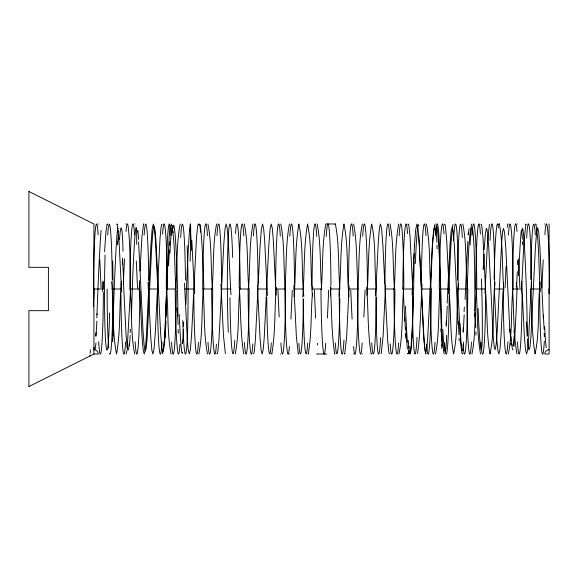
<?xml version="1.0" encoding="UTF-8"?>
<svg xmlns="http://www.w3.org/2000/svg" width="578" height="578" viewBox="0 0 578 578"><rect width="100%" height="100%" fill="white"/><g stroke="black" fill="none" stroke-linecap="round" stroke-linejoin="round"><path stroke-width="0.87" d="M93.347 306.716L94.135 289M102.703 291.587L103.173 281.06M139.154 290.792L139.601 280.698M166.963 289C164.983 310.509 166.464 332.755 162.49 354.003M175.596 289.997C177.576 268.185 176.03 245.412 180.199 223.975M203.391 288.805C201.397 310.292 202.921 332.935 198.868 354.018M212.047 289.195C214.019 267.636 212.48 245.18 216.598 223.975M239.834 288.017C237.854 309.721 239.386 332.812 235.26 354.025M248.475 289C250.223 267.433 249.082 245.267 252.947 223.997M276.284 287.215C274.413 309.338 275.583 331.982 271.841 353.888M312.431 293.342C310.776 313.428 311.723 333.947 308.291 353.837M312.619 289L312.734 286.413M321.303 289C323.037 267.448 321.845 245.137 325.84 223.975L335.377 223.975C339.517 245.079 337.993 267.513 339.929 289L330.406 289M330.898 287.382L330.515 295.979M339.51 289L339.178 296.362M339.575 287.425C341.237 266.379 340.225 244.797 343.953 224.018C348.707 247.211 346.533 272.975 348.96 296.76M349.184 285.626L346.627 336.988L344.741 353.765M357.717 289C359.494 267.462 358.223 245.115 362.269 223.975M366.965 295.192C368.829 271.573 367.731 247.427 371.654 224.054C376.249 244.422 374.053 267.917 376.343 289L366.82 289M385.634 284.824L383.077 336.439L381.191 353.693M394.131 289C395.865 267.455 394.658 245.115 398.683 223.975M403.654 289C401.732 310.307 403.227 333.405 398.986 353.974M412.078 294.78L414.477 244.884M422.085 284.029L419.527 335.897L417.641 353.606M430.545 289C432.25 267.441 431.087 245.123 435.097 223.975M440.068 289C438.102 310.48 439.663 332.921 435.516 354.025M448.528 293.978L451.086 242.117L452.971 224.394M458.535 283.227C456.085 306.253 458.39 331.599 453.593 353.96C450.269 336.129 451.021 317.604 449.648 299.512L446.642 239.169L445.421 226.439L444.836 224.156L444.309 224.351M466.959 289C468.635 267.535 467.494 244.761 471.641 224.047M476.482 289C474.394 310.444 476.135 332.935 471.93 354.025M484.978 293.191L487.529 241.568L489.421 224.307M503.648 282.815L500.866 338.433L499.869 349.813L498.821 354.025L497.868 350.55L496.87 339.835L494.269 289L503.792 289M512.896 289C510.8 310.444 512.542 332.928 508.344 354.025M516.364 287.28L516.573 282.635M521.428 292.381L523.979 241.019L525.872 224.235M121.373 281.24C119.126 305.3 120.845 330.233 116.525 354.011C111.886 330.688 114.018 305.401 111.59 281.638M294.065 296.767C296.052 272.635 294.78 247.897 298.855 224.026C303.674 247.023 301.254 272.809 303.847 296.37M302.735 297.078C304.714 272.838 303.457 248.005 307.525 224.026C312.279 246.907 310.09 272.484 312.51 295.987M375.628 295.575L378.409 239.827L379.515 227.479L380.476 223.975L381.632 229.076L382.853 244.675L387.628 339.893L388.741 351.337L389.269 353.664L389.854 353.729M447.17 303.183L450.038 244.118L451.107 231.316L452.169 226.908L453.224 231.518L454.395 246.156L458.202 324.778M494.985 282.432L494.949 283.249C492.449 306.268 494.782 331.548 490.014 353.967C486.698 336.403 487.464 318.138 486.098 300.307L482.984 238.1L481.871 226.655L481.344 224.336L480.759 224.271M531.435 281.631L528.653 337.66L527.548 350.261L526.551 354.025L525.547 350.116L524.434 337.371L521.652 281.233M540.098 282.013L540.054 282.888C537.497 305.719 539.96 331.851 535.055 353.902C531.457 332.567 532.287 310.574 530.683 289L540.206 289M140.042 271.082L141.928 236.821L143.597 224.112M464.105 311.607L464.315 307.156M483.136 269.767L483.345 265.403M168.335 265.815L168.552 261.35M165.951 317.654L166.168 313.254M517.404 264.666L517.613 260.461M96.829 317.922L97.039 313.753M446.1 324.915L446.317 320.891M113.447 325.53L113.656 321.7M183.421 326.288L183.645 322.163M104.589 251.632L105.926 231.886L107.147 224.163M463.05 331.418L463.26 327.863M130.173 332.625L130.382 329.2M414.412 246.3L415.633 229.965L416.89 223.975L417.966 228.44L419.187 243.446L424.079 340.391L425.191 351.561L425.776 353.844L426.304 353.649M484.176 249.566L485.426 233.079L486.575 228.166L487.615 232.963L488.757 247.579L493.222 336.577L494.154 346.54L495.093 349.712L496.126 344.856L497.268 330.197L501.625 242.811L502.665 231.438L503.597 228.324L504.637 233.252L505.779 247.976L509.926 332.198M514.08 333.239L514.29 329.922M169.419 245.339L169.636 241.915M165.084 333.34L163.899 347.869L162.815 352.125L161.739 347.212L160.554 332.133L155.937 240.072L154.969 229.741L154.008 226.403L152.939 231.345L151.761 246.365L147.18 337.668L146.118 348.592L145.165 351.019L144.103 345.167L143.041 331.165L138.597 242.045M95.789 335.796L95.999 332.69M117.406 244.639L117.616 241.561M182.323 343.202L182.54 340.377M112.407 341.107L112.616 338.535M408.957 348.44L409.181 346.287M468.093 234.834L468.303 232.797M129.335 343.621L128.598 349.09L127.969 350.326L127.023 346.171L126.083 335.283L123.468 282.714M127.153 348.924L130.549 289A65.155 2.876 89.7 0 0 126.026 231.424M513.04 345.608L513.25 343.744M118.454 232.168L118.663 230.615M126.936 350.68L126.04 354.018M335.016 224.495L335.377 223.975M407.858 224.437L408.343 224.047L408.863 225.622L409.975 235.658L412.757 289L403.234 289M462.754 353.563L462.27 353.953L461.75 352.378L460.637 342.335L457.855 289L467.378 289M408.075 353.483L407.851 353.815A63.667 2.825 89.8 0 1 407.519 353.447M171.384 224.047C175.676 244.689 174.123 267.665 176.066 289L166.543 289C168.588 310.458 166.912 332.928 171.095 354.025M244.039 353.974L243.714 353.859C240.267 332.495 240.918 310.574 239.371 289L248.894 289C246.82 267.549 248.533 245.072 244.342 223.975M289.39 223.982C285.46 245.209 286.63 267.441 284.889 289A65.155 2.876 89.7 0 0 289.412 346.569M28.9 386.538L93.925 354.025L98.253 354.025A4.335 4.328 -90 0 0 93.535 349.704M93.925 289L103.238 289L102.927 282.021M111.922 289L121.445 289M139.652 289L130.129 289C132.181 310.458 130.505 332.928 134.681 354.025M148.336 289L157.859 289M184.75 289L194.273 289M221.164 289L230.687 289M257.578 289L267.101 289M275.785 289L285.308 289C283.256 267.542 284.932 245.072 280.756 223.975M293.992 289L303.515 289M312.199 289L321.722 289C319.807 267.498 321.274 245.115 317.185 223.975M348.613 289L358.136 289C356.279 267.469 357.63 245.195 353.628 223.982M385.027 289L394.55 289C392.606 267.484 394.037 245.245 390.078 223.997M421.441 289L430.964 289M439.648 289L449.171 289M485.585 289L476.062 289C477.731 310.581 476.713 332.726 480.535 354.003M516.978 354.018C513.083 332.784 514.153 310.574 512.476 289L521.999 289M462.826 223.975C467.053 245.39 465.333 268.214 467.421 289.99M426.427 223.975C430.588 245.166 428.927 267.665 430.978 289.195M444.142 354.011C440.291 333.072 441.31 310.335 439.634 288.805M207.928 223.975C212.075 245.079 210.508 267.52 212.48 289L202.957 289C204.887 310.494 203.384 332.914 207.509 354.025M28.9 191.463L93.925 224.018L93.925 354.025M499.428 224.112C503.171 246.018 502.007 268.662 503.872 290.777M371.184 353.888C367.55 331.953 368.374 309.375 366.741 287.208M253.171 353.729L253.756 353.664L254.284 351.345L255.397 339.9L260.172 244.682L261.393 229.083L262.549 223.975L263.619 228.324L264.616 239.819L267.397 295.568M162.266 224.271L161.681 224.336L161.154 226.663L160.041 238.107L155.265 333.325L154.044 348.924L152.888 354.025L151.927 350.521L150.822 338.181L148.04 282.425M535.878 224.163C539.57 246.351 538.479 269.204 540.322 291.587M334.734 353.837C331.136 331.635 331.953 308.825 330.291 286.413M216.721 353.649L217.249 353.844L217.834 351.561L218.946 340.391L223.838 243.454L225.059 228.44L226.135 223.975L227.168 228.043L228.166 239.299L230.947 294.773M198.716 224.351L198.189 224.156L197.604 226.439L196.491 237.616L191.6 334.554L190.379 349.56L189.302 354.025L188.269 349.957L187.265 338.694L184.49 283.22M298.284 353.765L296.391 336.981L293.841 285.611M117.153 224.235L119.039 241.012L121.597 292.374M225.384 353.606L223.498 335.883L220.941 284.022M521.356 230.803L521.566 232.349M137.542 230.47L137.752 232.146M510.757 343.079L510.966 345.044M172.901 230.622L173.118 232.739M436.029 233.541L434.627 225.911L433.543 230.535L432.358 245.39L427.698 338.289L426.723 348.989L425.748 352.645L424.657 347.913L423.457 332.856L419.527 251.64M442.04 343.982L442.257 346.121M527.403 338.715L528.234 347.125L529.072 350.08L530.012 346.605L530.951 336.331L535.452 246.604L536.601 232.154L537.648 227.624L538.703 232.016L539.852 246.358L543.327 318.478M459.048 338.296L459.257 340.998M418.429 234.82L418.645 237.623M522.396 241.72L522.606 244.79M191.831 240.462L194.497 293.971M544.165 333.455L544.382 336.613M405.713 338.079L405.424 333.658M475.839 331.873L476.048 335.088M436.889 245.195L437.105 248.786M440.971 328.81L441.18 332.386M178.147 329.503L178.364 333.21M526.356 321.852L526.565 325.689M404.716 320.812L403.184 288.003M474.798 312.488L475 316.737M122.42 260.411L122.63 264.637M177.056 307.951L177.273 312.582M548.89 289L549.1 293.761M276.06 295.185L273.278 239.567L272.281 228.187L271.234 223.975L270.056 229.235L268.835 244.964L264.168 338.564L263.171 349.878L262.13 354.025L261.169 350.492L260.057 338.101L257.391 284.81M158.047 293.176L155.381 239.884L154.384 228.361L153.343 223.982L152.159 229.04L150.937 244.602L146.155 339.835L145.157 350.557L144.16 354.018L143.156 349.813L142.159 338.433L139.377 282.808M549.1 223.975L549.1 354.025L544.772 354.025A4.335 4.328 -90 0 1 549.1 349.69M28.9 191.528L28.9 267.325L48.407 267.325L48.407 310.675L28.9 310.675L28.9 386.472M544.902 234.74A65.155 2.883 89.7 0 1 547.843 231.662A65.155 2.883 89.7 0 1 549.635 288.971M95.941 342.942A60.69 2.702 -89.9 0 1 93.961 347.342M96.873 321.144A61.882 1.835 -88.1 0 1 95.962 336.403M96.967 314.721A60.712 0.954 -87.6 0 1 101.107 230.362M109.596 312.929A60.885 2.702 -89.8 0 1 105.702 342.494A60.885 2.702 -89.8 0 1 105.109 255.028M113.483 328.636A62.019 2.124 -88.4 0 1 112.594 341.475M112.869 335.558A60.979 1.322 -87.8 0 1 115.311 263.691A60.979 1.322 -87.8 0 1 118.085 228.736M117.645 244.371A62.113 2.276 -88.5 0 1 118.439 234.256M119.523 239.4A61.116 2.644 -89.4 0 1 123.02 251.3M122.522 258.041A62.316 0.91 87.6 0 1 123.591 280.742M130.202 335.471A62.554 2.377 -88.7 0 1 129.313 345.825M131.481 316.881A61.665 1.676 -88 0 1 134.703 239.552A61.665 1.676 -88 0 1 136.69 244.342M137.737 230.311A62.821 2.493 88.8 0 1 138.619 239.371M166.002 321.028A64.519 1.857 -88.1 0 1 165.048 337.364M166.616 305.198A62.121 0.91 -87.6 0 1 166.153 315.024M164.665 342.841A63.472 0.694 -87.5 0 1 167.324 274.073A63.472 0.694 -87.5 0 1 170.04 225.579M168.61 264.854A64.714 1.445 -87.8 0 1 169.376 249.927M169.903 253.215A63.558 2.204 -88.4 0 1 171.76 228.259M172.027 225.312A64.852 2.847 89.5 0 1 172.916 228.902M172.959 228.057A63.927 2.435 88.7 0 1 175.95 247.268A63.927 2.435 88.7 0 1 177.916 316.195M178.096 324.46A65.263 1.264 87.7 0 1 177.338 309.143M182.648 352.161A64.266 2.088 88.3 0 1 179.202 314.49M183.457 329.612A65.632 2.196 -88.3 0 1 182.511 343.635M185.87 304.31A64.859 1.344 -87.7 0 1 189.743 227.927A64.859 1.344 -87.7 0 1 190.097 261.22M190.119 229.155A65.126 2.24 88.4 0 1 191.65 250.419M546.232 347.667A61.73 2.218 88.5 0 1 544.592 326.382M112.703 260.945A65.155 2.897 -89.9 0 1 112.313 328.015A65.155 2.897 -89.9 0 1 109.502 353.303M108.765 348.252A65.155 2.897 -89.9 0 1 107.147 288.986M99.813 259.883A65.155 0.419 87.5 0 1 101.092 287.909M98.484 224.04A65.155 2.904 -90 0 1 98.686 223.997M93.383 288.971A65.155 2.89 -89.7 0 1 95.182 231.655A65.155 2.89 -89.7 0 1 98.123 234.769M103.368 292.389A65.155 2.897 -89.9 0 1 101.62 347.696A65.155 2.897 -89.9 0 1 98.679 341.735M107.147 224.329A65.155 2.897 -89.8 0 1 107.371 223.997M107.71 235.073A65.155 2.897 89.9 0 1 112.248 279.42M116.893 224.018A65.155 2.89 89.8 0 1 117.153 224.474M123.331 284.231A65.155 0.448 -87.5 0 1 124.501 258.872M125.578 224.011A65.155 2.897 90 0 1 125.816 224.054M136.278 261.018A65.155 0.383 87.5 0 1 137.513 288.111M134.934 224.018A65.155 2.897 -90 0 1 135.1 223.989M129.833 288.971A65.155 2.883 -89.7 0 1 131.618 231.576A65.155 2.883 -89.7 0 1 134.566 234.95M125.592 341.923A65.155 2.897 89.9 0 1 122.681 347.848A65.155 2.897 89.9 0 1 120.932 293.414M139.818 291.363A65.155 2.897 -89.9 0 1 138.077 347.472A65.155 2.897 -89.9 0 1 135.122 341.735M143.597 224.235A65.155 2.897 -89.8 0 1 143.785 223.997M144.132 235.152A65.155 2.897 89.9 0 1 148.698 280.438M162.599 234.148A65.155 2.876 89.7 0 1 165.518 231.923A65.155 2.876 89.7 0 1 167.345 288.971M179.96 344.401A65.155 2.868 89.6 0 1 177.07 345.832A65.155 2.868 89.6 0 1 175.206 289.029M166.276 288.971A65.155 2.897 -89.8 0 1 168.025 231.373A65.155 2.897 -89.8 0 1 170.994 235.441M162.021 342.053A65.155 2.897 89.9 0 1 159.131 348.021A65.155 2.897 89.9 0 1 157.382 294.455M176.268 290.322A65.155 2.897 -89.8 0 1 174.527 347.111A65.155 2.897 -89.8 0 1 171.558 342.089M180.704 237.536A65.155 2.897 89.8 0 1 185.473 280.142M187.127 245.737A65.155 2.883 89.7 0 1 187.07 342.198A65.155 2.883 89.7 0 1 182.778 320.501M198.724 224.835A65.155 2.868 89.6 0 1 200.638 232.219M200.075 224.437A65.155 2.102 88.2 0 1 203.897 288.964M212.718 289.275A65.155 2.89 -89.8 0 1 210.977 346.778A65.155 2.89 -89.8 0 1 208.001 342.321M216.988 235.586A65.155 2.897 89.9 0 1 221.605 282.505M216.396 344.127A65.155 2.868 89.6 0 1 213.499 345.955A65.155 2.868 89.6 0 1 211.649 289.029M202.719 288.725A65.155 2.89 -89.8 0 1 204.46 231.222A65.155 2.89 -89.8 0 1 207.437 235.665M198.449 342.407A65.155 2.897 89.9 0 1 193.832 295.481M228.31 332.278A65.155 2.89 89.7 0 1 228.368 235.81A65.155 2.89 89.7 0 1 232.659 257.492M235.477 233.599A65.155 2.868 89.6 0 1 238.367 232.168A65.155 2.868 89.6 0 1 240.231 288.971M249.169 289.029A65.155 2.89 -89.8 0 1 247.413 346.634A65.155 2.89 -89.8 0 1 244.443 342.552M253.417 235.932A65.155 2.897 89.9 0 1 256.307 229.979A65.155 2.897 89.9 0 1 258.055 283.531M252.839 343.874A65.155 2.876 89.7 0 1 249.92 346.07A65.155 2.876 89.7 0 1 248.092 289.029M239.169 287.7A65.155 2.897 -89.8 0 1 240.91 230.897A65.155 2.897 -89.8 0 1 243.873 235.911M234.733 340.471A65.155 2.897 89.8 0 1 229.965 297.851M279.152 316.932A65.155 0.383 87.5 0 1 277.924 289.881M280.503 353.982A65.155 2.897 -90 0 1 280.337 354.011M285.611 289.029A65.155 2.89 -89.8 0 1 283.827 346.46A65.155 2.89 -89.8 0 1 280.879 342.964M289.845 236.084A65.155 2.897 89.9 0 1 292.75 230.152A65.155 2.897 89.9 0 1 294.505 284.571M275.619 286.659A65.155 2.897 -89.9 0 1 277.368 230.571A65.155 2.897 -89.9 0 1 280.316 236.164M271.841 353.772A65.155 2.897 -89.9 0 1 271.653 354.003M271.299 342.819A65.155 2.897 89.9 0 1 266.74 297.554M298.544 353.982A65.155 2.89 89.8 0 1 298.284 353.526M303.378 299.585A65.155 2.897 -89.9 0 1 298.869 343.361M292.258 290.3A65.155 0.448 -87.5 0 1 290.936 319.121M289.86 353.989A65.155 2.897 90 0 1 289.621 353.946M315.624 318.117A65.155 0.419 87.5 0 1 314.345 290.091M316.954 353.96A65.155 2.897 -90 0 1 316.751 354.003L326.274 354.025A65.155 2.904 90 0 1 326.071 353.96M317.43 345.037A65.155 2.883 -89.7 0 1 317.315 343.267M326.274 236.402A65.155 2.897 89.9 0 1 329.214 230.254A65.155 2.897 89.9 0 1 330.956 285.611M325.71 343.231A65.155 2.89 89.7 0 1 322.77 346.345A65.155 2.89 89.7 0 1 320.971 289.029M312.069 285.619A65.155 2.897 -89.9 0 1 313.811 230.254A65.155 2.897 -89.9 0 1 316.751 236.409M308.291 353.671A65.155 2.897 -89.8 0 1 308.067 353.996M307.727 343.057A65.155 2.897 89.9 0 1 303.19 298.588M334.958 354.003A65.155 2.897 89.8 0 1 334.734 353.671M339.835 298.58A65.155 2.897 -89.9 0 1 335.298 342.927M343.968 339.922A65.155 2.897 89.9 0 1 340.912 347.631A65.155 2.897 89.9 0 1 339.192 289.029M328.68 290.091A65.155 0.419 -87.5 0 1 327.401 318.11M352.089 319.092A65.155 0.448 87.5 0 1 350.767 290.3M353.404 353.946A65.155 2.897 -90 0 1 353.165 353.989M358.143 289.014A65.155 2.876 -89.7 0 1 353.613 346.576M362.709 236.258A65.155 2.897 89.9 0 1 365.664 230.528A65.155 2.897 89.9 0 1 367.406 286.637M362.153 343.05A65.155 2.883 89.7 0 1 359.205 346.424A65.155 2.883 89.7 0 1 357.421 289.029M348.52 284.586A65.155 2.897 -89.9 0 1 350.268 230.152A65.155 2.897 -89.9 0 1 353.18 236.077M344.741 353.526A65.155 2.89 -89.8 0 1 344.481 353.982M371.372 354.003A65.155 2.897 89.8 0 1 371.184 353.765M376.285 297.562A65.155 2.897 -89.9 0 1 371.719 342.848M380.627 337.668A65.155 2.89 -89.8 0 1 377.485 348.353A65.155 2.89 -89.8 0 1 376.011 289.014M365.101 289.889A65.155 0.383 -87.5 0 1 363.865 316.99M362.688 354.011A65.155 2.897 90 0 1 362.522 353.982M394.933 289.029A65.155 2.876 -89.7 0 1 393.105 346.078A65.155 2.876 -89.7 0 1 390.186 343.852M399.145 235.911A65.155 2.897 89.8 0 1 402.115 230.889A65.155 2.897 89.8 0 1 403.856 287.678M398.61 343.05A65.155 2.897 89.8 0 1 395.648 346.424A65.155 2.897 89.8 0 1 393.914 289.022M384.97 283.545A65.155 2.897 -89.9 0 1 386.718 229.979A65.155 2.897 -89.9 0 1 389.608 235.947M417.063 337.292A65.155 2.89 -89.7 0 1 413.906 348.469A65.155 2.89 -89.7 0 1 412.454 289.007M402.794 288.971A65.155 2.868 -89.6 0 1 404.658 232.168A65.155 2.868 -89.6 0 1 407.548 233.599M407.389 342.227A65.155 1.546 87.8 0 1 405.424 306.188M405.395 329.352A66.311 1.575 87.8 0 1 404.752 317.206M413.06 297.858A65.155 2.897 -89.8 0 1 408.292 340.464M421.42 282.512A65.155 2.897 -89.9 0 1 426.037 235.586M431.376 289.029A65.155 2.868 -89.6 0 1 429.526 345.955A65.155 2.868 -89.6 0 1 426.629 344.134M435.588 235.679A65.155 2.89 89.8 0 1 438.565 231.222A65.155 2.89 89.8 0 1 440.306 288.725M439.237 288.971A65.155 2.868 -89.6 0 1 441.086 232.045A65.155 2.868 -89.6 0 1 443.983 233.873M435.024 342.335A65.155 2.89 89.8 0 1 432.048 346.778A65.155 2.89 89.8 0 1 430.307 289.275M449.193 295.495A65.155 2.897 -89.9 0 1 444.576 342.407M453.549 240.701A65.155 2.89 -89.7 0 1 456.707 229.538A65.155 2.89 -89.7 0 1 458.159 288.993M457.552 280.149A65.155 2.897 -89.8 0 1 462.321 237.529M467.819 289.029A65.155 2.868 -89.6 0 1 465.955 345.832A65.155 2.868 -89.6 0 1 463.065 344.394M472.031 235.448A65.155 2.89 89.8 0 1 475 231.366A65.155 2.89 89.8 0 1 476.756 288.971M475.68 288.971A65.155 2.876 -89.7 0 1 477.507 231.93A65.155 2.876 -89.7 0 1 480.426 234.126M471.46 342.089A65.155 2.897 89.8 0 1 468.498 347.103A65.155 2.897 89.8 0 1 466.757 290.308M485.643 294.477A65.155 2.897 -89.9 0 1 483.894 348.021A65.155 2.897 -89.9 0 1 481.004 342.06M489.992 240.361A65.155 2.89 -89.8 0 1 493.135 229.639A65.155 2.89 -89.8 0 1 494.602 288.986M499.24 223.997A65.155 2.897 89.9 0 1 499.428 224.228M498.554 224.698A65.155 2.897 -89.9 0 1 499.24 224.235M494.125 279.225A65.148 2.789 -89.3 0 1 498.482 227.978M505.093 287.909A65.155 0.383 -87.5 0 1 506.061 266.523M507.238 227.436A65.155 2.839 -89.5 0 1 507.918 224.242M507.925 223.989A65.155 2.897 90 0 1 508.091 224.018M508.467 235.036A65.155 2.89 89.8 0 1 511.414 231.54A65.155 2.89 89.8 0 1 513.199 288.971M518.524 258.886A65.155 0.448 87.5 0 1 519.846 287.7M517.209 224.054A65.155 2.897 -90 0 1 517.447 224.011M512.469 288.986A65.155 2.876 -89.7 0 1 516.999 231.431M507.903 341.829A65.155 2.897 89.9 0 1 504.955 347.436A65.155 2.897 89.9 0 1 503.207 291.341M522.093 293.422A65.155 2.897 -89.9 0 1 520.337 347.848A65.155 2.897 -89.9 0 1 517.433 341.916M525.872 224.474A65.155 2.89 -89.8 0 1 526.132 224.018M526.645 238.085A65.155 2.897 89.9 0 1 529.701 230.369A65.155 2.897 89.9 0 1 531.42 288.971M535.654 224.004A65.155 2.897 89.8 0 1 535.878 224.329M530.777 279.42A65.155 2.897 -89.9 0 1 535.315 234.943M541.933 287.909A65.155 0.419 -87.5 0 1 543.212 259.854M544.339 223.997A65.155 2.897 90 0 1 544.541 224.04M544.324 341.266A65.155 2.897 89.9 0 1 541.369 347.869A65.155 2.897 89.9 0 1 539.657 292.396M90.464 349.813A66.311 1.72 -88.3 0 1 90.11 353.339M90.052 355.961A4.335 4.328 90 0 1 89.763 355.232M407.454 349.163A64.967 2.269 88.4 0 1 405.9 327.964M408.971 350.181A65.914 2.89 -89.5 0 1 408.068 353.83M414.029 261.964A64.628 2.457 -88.7 0 1 412.042 331.57A64.628 2.457 -88.7 0 1 409.014 350.94M413.436 269.081A65.632 1.272 -87.7 0 1 414.202 253.677M415.315 263.575A64.266 2.088 -88.3 0 1 418.754 225.861M418.624 234.393A65.271 2.189 88.3 0 1 419.563 248.338M436.007 231.157A64.107 2.399 88.6 0 1 436.917 242.218M436.289 231.937A62.843 1.655 87.9 0 1 439.735 265.548A62.843 1.655 87.9 0 1 441.708 348.397M442.018 341.201A63.775 2.124 88.3 0 1 441.216 329.214M446.657 335.334A62.54 2.608 89.1 0 1 442.82 329.33M447.249 306.051A63.602 1.257 -87.7 0 1 446.238 326.404M459.019 334.778A62.966 1.799 88 0 1 458.238 321.426M463.527 342.068A61.673 2.399 88.8 0 1 459.9 323.29M464.163 314.822A62.662 1.59 -87.9 0 1 463.216 332.321M465.117 299.476A61.47 0.643 -87.5 0 1 467.862 241.387M468.317 234.755A62.503 2.63 -89.2 0 1 469.141 228.736M470.116 244.899A61.282 2.731 89.9 0 1 473.512 237.963A61.282 2.731 89.9 0 1 474.646 311.239M475.795 327.625A62.236 1.445 87.8 0 1 475.051 313.377M481.452 278.899A61.087 2.16 88.4 0 1 481.734 348.166A61.087 2.16 88.4 0 1 478.085 308.594M483.403 268.705A61.94 1.264 -87.7 0 1 484.133 254.212M510.735 340.5A61.897 2.102 88.3 0 1 509.955 329.171M513.112 349.488A60.654 2.55 89.2 0 1 511.118 336.685M514.102 336.006A61.904 2.391 -88.7 0 1 513.235 345.803M517.129 286.023A60.719 1.698 -88 0 1 513.864 346.583M516.696 284.629A61.875 0.491 -87.5 0 1 517.288 271.682M518.611 275.706A60.871 1.409 -87.8 0 1 521.378 230.066M521.551 230.665A62.034 2.493 88.9 0 1 522.418 239.155M522.028 231.07A60.972 1.857 88.1 0 1 525.171 260.049A60.972 1.857 88.1 0 1 527.194 336.432M527.374 335.377A62.171 1.828 88.1 0 1 526.601 322.408M544.129 329.308A62.72 1.517 87.9 0 1 543.371 315.082"/></g></svg>
